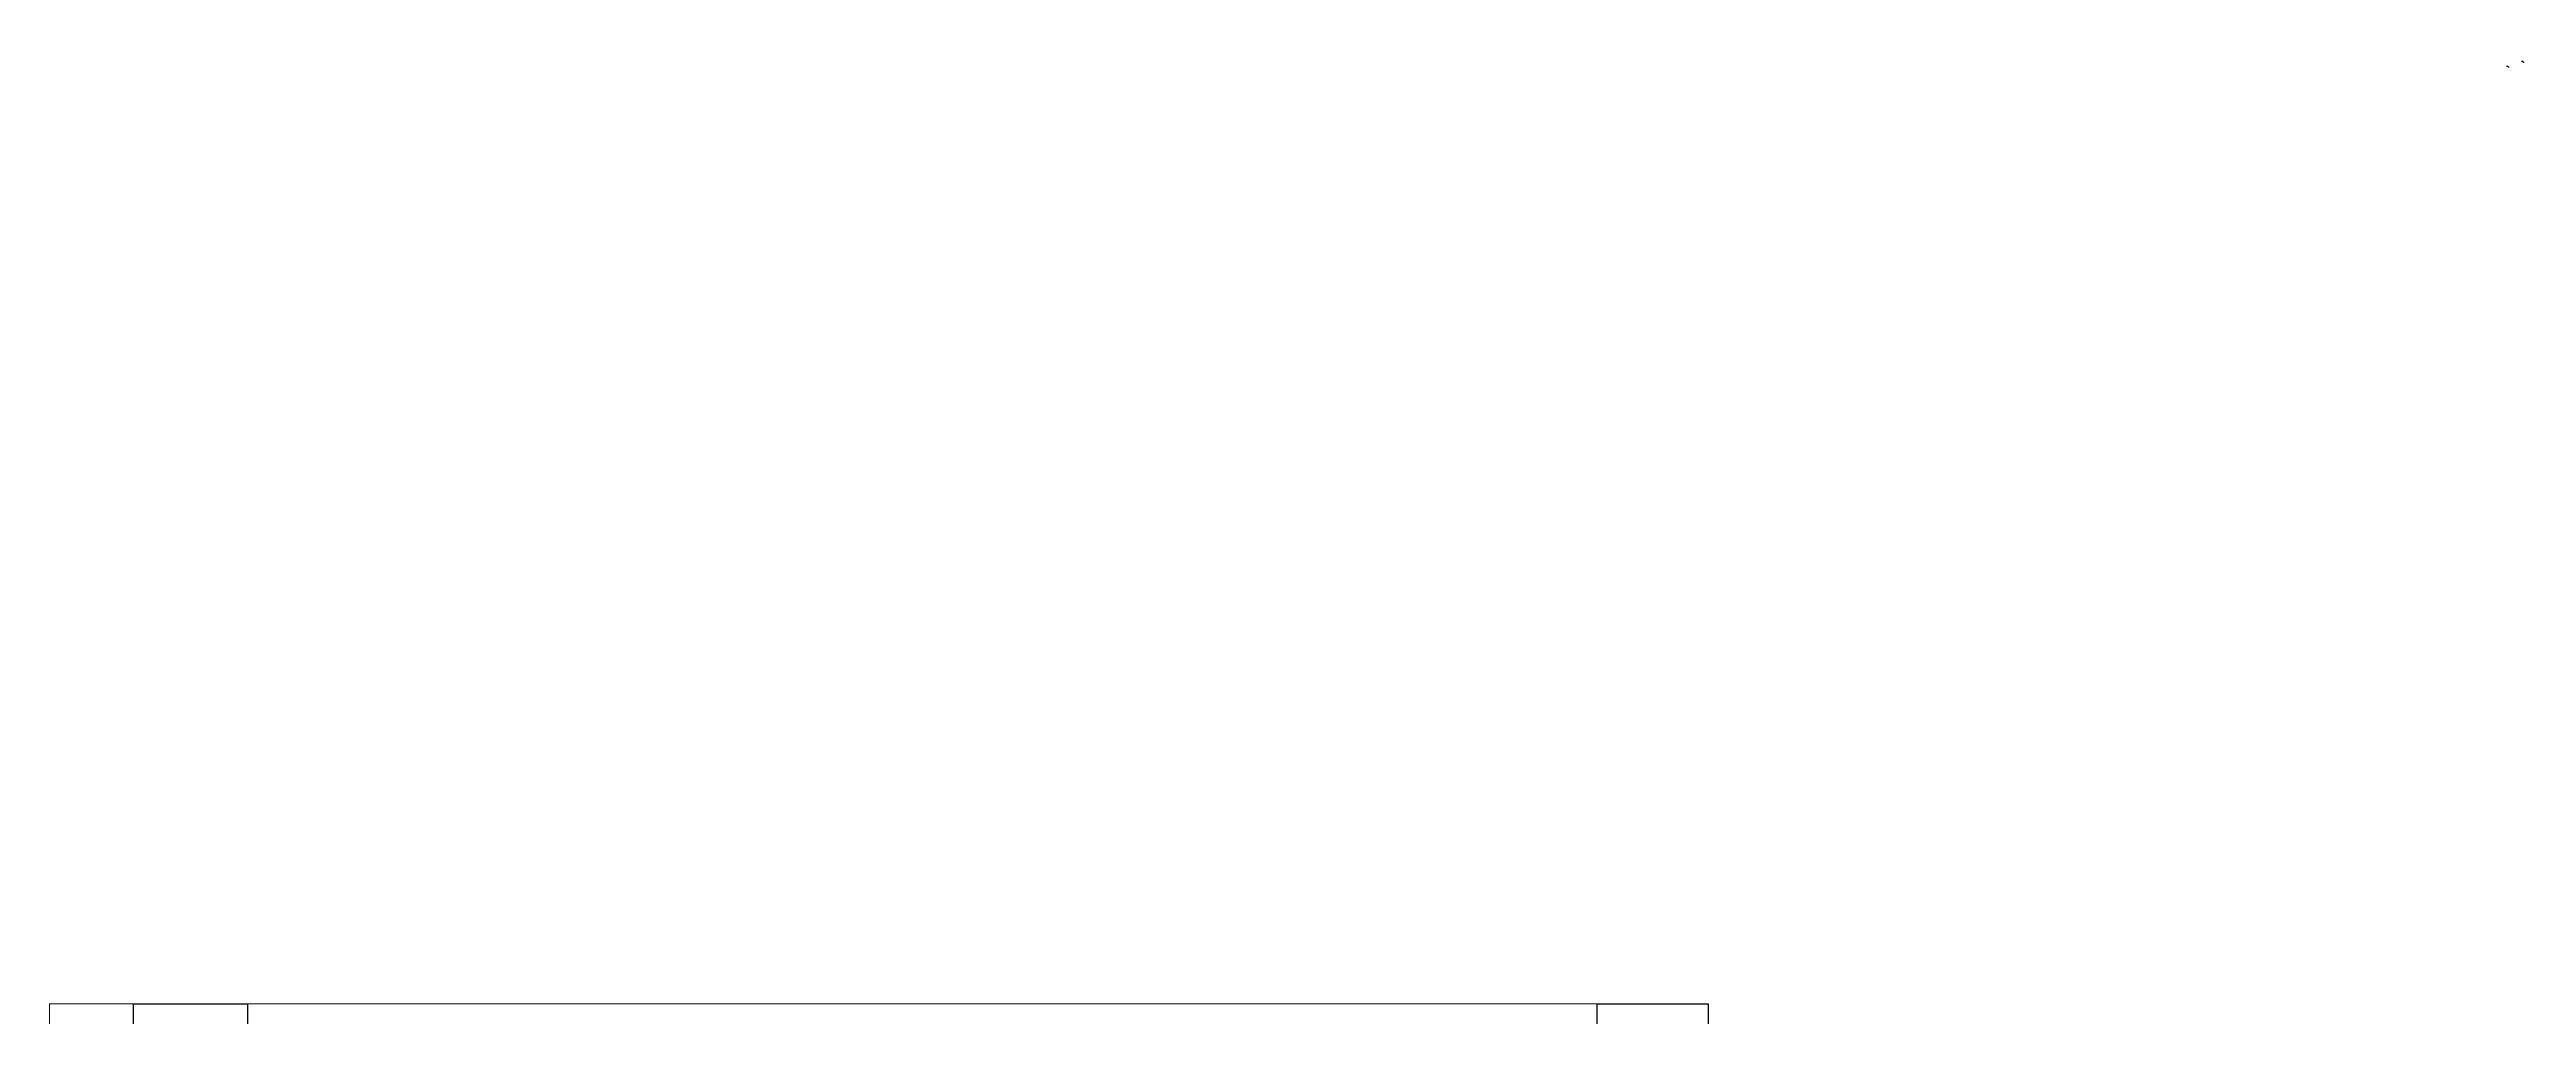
# Model space of a CAD drawing. Header units: millimetres. Extents: x -352922 to 429463, y -483593 to 355472.
# Drawn here: x -55006 to 9384, y -9764 to 15364 of the extents above; entities that cross this region are included whole.
import ezdxf
from ezdxf import colors
from ezdxf.entities.mleader import LeaderData, LeaderLine
from ezdxf.math import Vec2, Vec3

# ---------------------------------------------------------------- set-up
doc = ezdxf.new("R2010")
doc.units = ezdxf.units.MM
doc.header["$LTSCALE"] = 0.5
doc.linetypes.add('CONTI', pattern=[0])
doc.layers.get('0').update_dxf_attribs({"lineweight": 18})
doc.layers.add('13_АПС_оборудование', color=1, linetype='Continuous', lineweight=30)
doc.layers.add('СС_Схема', color=7, linetype='Continuous', lineweight=30)
doc.styles.add('ISOCPEUR', font='isocpeui.ttf', dxfattribs={"height": 250})

# ---------------------------------------------------------------- blocks, each defined once
blk = doc.blocks.new('_ArchTick')
at = {"color": 0, "linetype": 'ByBlock', "const_width": 0.15}
blk.add_lwpolyline([(-0.5, -0.5), (0.5, 0.5)], dxfattribs=at)

msp = doc.modelspace()

# ---------------------------------------------------------------- linework, layer by layer
at = {"layer": '13_АПС_оборудование', "color": 18, "linetype": 'CONTI', "lineweight": 18, "ltscale": 100, "true_color": 0x000000, "transparency": 33554559}
for points in [[(-55006, -9434), (-55006, -59382)], [(-55006, -9434), (-11891, -9434)]]:
    msp.add_lwpolyline(points, dxfattribs=at)
at = {"layer": 'СС_Схема', "lineweight": 25, "transparency": 33554687}
for points in [[(-49861, -9434), (-49861, -59381), (-52819, -59381), (-52819, -9434)], [(-14773, -9434), (-11891, -9434), (-11891, -59381), (-14773, -59381)]]:
    msp.add_lwpolyline(points, close=True, dxfattribs=at)

# ---------------------------------------------------------------- leaders
at = {"layer": 'СС_Схема'}
ml = msp.add_multileader_mtext('Standard', dxfattribs=at)
ml.set_content('Патч-корды\\PRJ-45/RJ-45', color=256, style='ISOCPEUR')
ml.set_leader_properties()
ml.set_arrow_properties(name='ARCHTICK')
ml.build(insert=Vec2(0, 0))
ml.multileader.update_dxf_attribs({"text_left_attachment_type": 6, "text_right_attachment_type": 6, "dogleg_length": 9, "arrow_head_size": 1})
ctx = ml.context
ctx.base_point, ctx.char_height, ctx.arrow_head_size, ctx.landing_gap_size, ctx.plane_origin = Vec3(8911, 14912), 2.5, 1, 2.5, Vec3(8945, 14910)
ctx.left_attachment, ctx.right_attachment = 6, 6
notes = []
notes.append((ctx, [(1, (1, 1, 0), (8910, 14912), (1, 0), 1.69, [(0, [(8880, 14918), (8880, 14943)], 0, [])])]))
ctx.mtext.insert, ctx.mtext.width, ctx.mtext.defined_height, ctx.mtext.flow_direction = Vec3(8914, 14915), 22.9, 3.67, 5
ml = msp.add_multileader_mtext('Standard', dxfattribs=at)
ml.set_content('Патч-корды\\PRJ-45/RJ-45', color=256, style='ISOCPEUR')
ml.set_leader_properties()
ml.set_arrow_properties(name='ARCHTICK')
ml.build(insert=Vec2(0, 0))
ml.multileader.update_dxf_attribs({"text_left_attachment_type": 6, "text_right_attachment_type": 6, "dogleg_length": 9, "arrow_head_size": 1})
ctx = ml.context
ctx.base_point, ctx.char_height, ctx.arrow_head_size, ctx.landing_gap_size, ctx.plane_origin = Vec3(9300, 15040), 2.5, 1, 2.5, Vec3(9333, 15039)
ctx.left_attachment, ctx.right_attachment = 6, 6
notes.append((ctx, [(1, (1, 1, 0), (9298, 15040), (1, 0), 1.69, [(0, [(9268, 15047), (9268, 15072)], 0, [])])]))
ctx.mtext.insert, ctx.mtext.width, ctx.mtext.defined_height, ctx.mtext.flow_direction = Vec3(9302, 15043), 22.9, 3.67, 5
for ctx, leaders in notes:
    for number, flags, end, landing, length, lines in leaders:
        leader = LeaderData()
        leader.index, (leader.has_last_leader_line, leader.has_dogleg_vector, leader.attachment_direction) = number, flags
        leader.last_leader_point, leader.dogleg_vector, leader.dogleg_length = Vec3(end), Vec3(landing), length
        for number, points, colour, breaks in lines:
            line = LeaderLine()
            line.index, line.vertices, line.color, line.breaks = number, Vec3.list(points), colors.encode_raw_color(colour), breaks
            leader.lines.append(line)
        ctx.leaders.append(leader)

doc.saveas('drawing.dxf')
